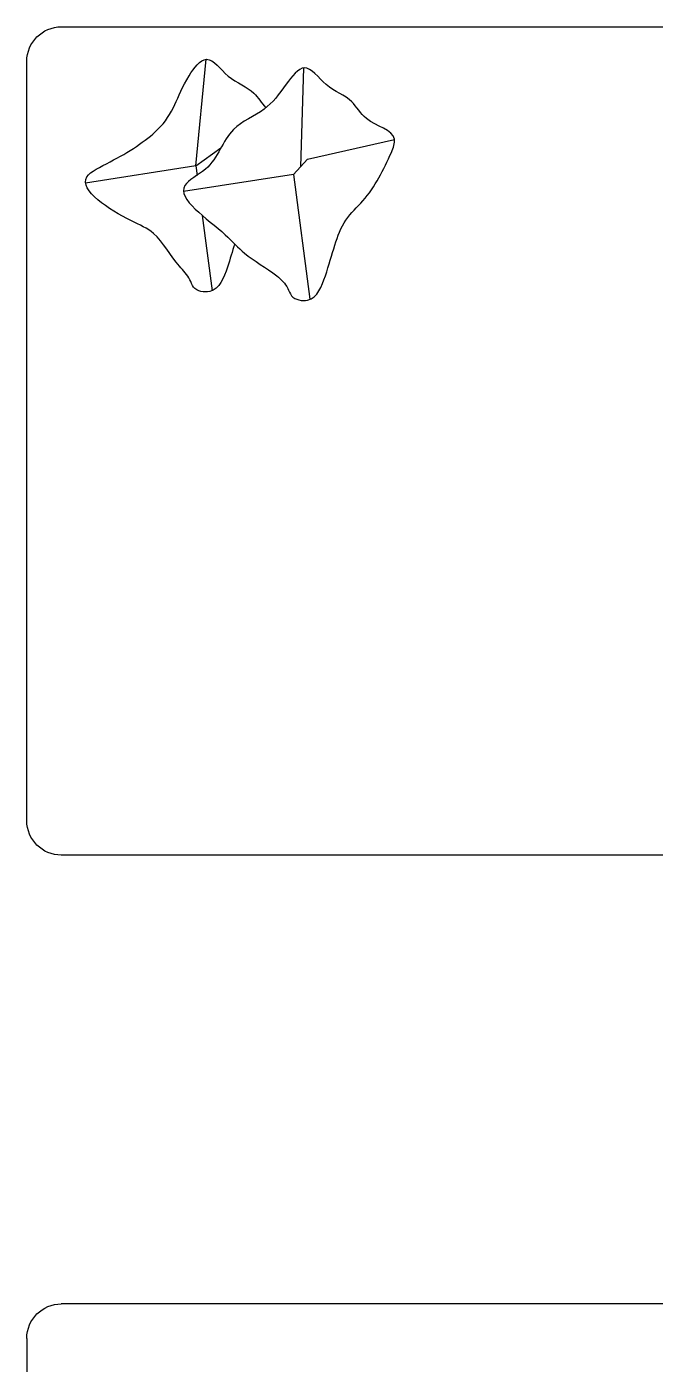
# Model space of a CAD drawing. Header units: centimetres. Extents: x 8510 to 16419, y -974 to 2536.
# Drawn here: x 12775.6 to 12866.6, y 153.4 to 347.1 of the extents above; entities that cross this region are included whole.
import ezdxf

# ---------------------------------------------------------------- set-up
doc = ezdxf.new("R2010")
doc.units = ezdxf.units.CM
doc.layers.add('5', color=5, linetype='Continuous')
doc.layers.add('P5', color=5, linetype='Continuous')

# ---------------------------------------------------------------- blocks, each defined once
blk = doc.blocks.new('16')
at = {"layer": 'P5'}
for p, q in [((-327529.6, -96385.3), (-328629.6, -96385.3)), ((-326779.6, -96385.3), (-325679.6, -96385.3)), ((-328679.6, -96435.3), (-328679.6, -98385.3)), ((-327479.6, -98385.3), (-327479.6, -96435.3)), ((-326829.6, -98385.3), (-326829.6, -96435.3)), ((-328478.1, -96630), (-328453.3, -96470.4)), ((-328465.7, -96771.7), (-328440.9, -96612.2)), ((-328478.1, -96630), (-328632.5, -96644.8)), ((-328478.1, -96630), (-328504.1, -96666.5)), ((-328478.1, -96630), (-328464.3, -96631.8)), ((-328406.4, -96639.3), (-328297.2, -96653.5)), ((-328465.7, -96771.7), (-328488, -96792)), ((-328465.7, -96771.7), (-328284.8, -96795.3)), ((-328476.9, -96781.9), (-328620.1, -96786.5)), ((-328488, -96792), (-328516.3, -96917.8))]:
    blk.add_line(p, q, dxfattribs=at)
for centre, start, end in [((-328629.6, -96435.3), 90, 180), ((-327529.6, -96435.3), 360, 90), ((-326779.6, -96435.3), 90, 180)]:
    blk.add_arc(centre, 50, start, end, dxfattribs=at)
blk.add_open_spline([(-328365.2, -96686.3), (-328354.3, -96683), (-328329.9, -96675.9), (-328290.3, -96660.9), (-328297.4, -96626.6), (-328317.7, -96620.9), (-328339.6, -96597.6), (-328381.6, -96575.7), (-328402.6, -96523.5), (-328454.3, -96442), (-328488.7, -96518.6), (-328527.4, -96577.9), (-328563.6, -96599.2), (-328602.9, -96614.6), (-328646.1, -96646.8), (-328601.1, -96676.8), (-328590.7, -96713.1), (-328569.2, -96724.8), (-328562.4, -96731.6)], degree=3, knots=[302.881499, 302.881499, 302.881499, 302.881499, 365.923862, 443.495891, 486.869509, 508.121341, 551.224987, 653.577238, 722.157956, 886.957345, 954.669001, 1080.195465, 1176.186491, 1262.393992, 1325.142437, 1396.247261, 1475.918394, 1525.343184, 1525.343184, 1525.343184, 1525.343184], dxfattribs=at)
blk.add_spline([(-328497.6, -96913.4), (-328427.4, -96871.9), (-328399.7, -96847.4), (-328363.5, -96831.4), (-328318.8, -96817.6), (-328283.7, -96792), (-328290.1, -96768.6), (-328300.7, -96763.2), (-328318.8, -96747.2), (-328351.8, -96700.4), (-328378.4, -96672.7), (-328449.7, -96614.1), (-328473.2, -96643.9), (-328530.6, -96684.4), (-328560.4, -96729.1), (-328596.6, -96761.1), (-328620.1, -96787.2), (-328595.8, -96818.8), (-328571.1, -96855.9), (-328546.6, -96877.2), (-328516.8, -96917.7), (-328497.6, -96913.4)], degree=3, dxfattribs=at)
blk = doc.blocks.new('42')
at = {"layer": '5', "linetype": 'Continuous', "rotation": 270}
blk.add_blockref('16', (8168, -400112.5), dxfattribs=at)
blk = doc.blocks.new('43')
at = {"layer": 'P5'}
blk.add_blockref('42', (0, 0), dxfattribs=at)

msp = doc.modelspace()

# ---------------------------------------------------------------- block references
at = {"layer": 'P5', "color": 7, "xscale": -0.1, "yscale": 0.1, "zscale": 0.1}
msp.add_blockref('43', (3953.85, 7490.41), dxfattribs=at)

doc.saveas('drawing.dxf')
